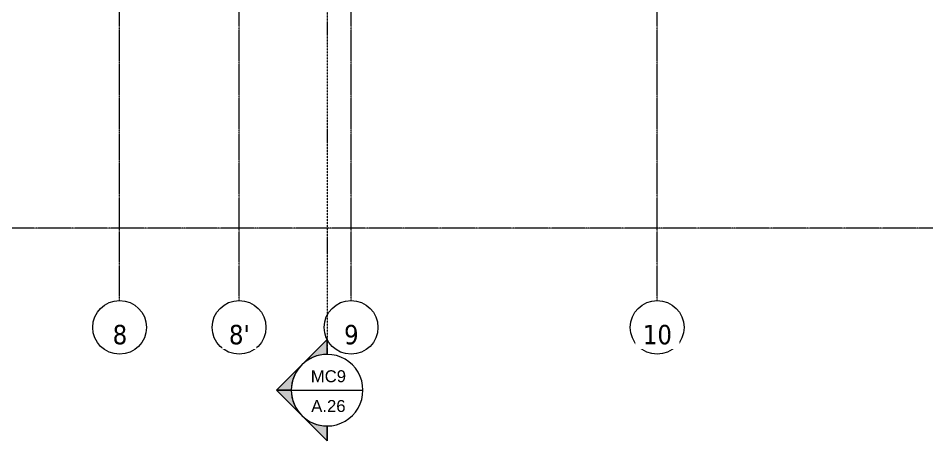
# Model space of a CAD drawing. Header units: millimetres. Extents: x 27447 to 251759, y -15958 to 82948.
# Drawn here: x 74634 to 98978, y 11534 to 22862 of the extents above; entities that cross this region are included whole.
import ezdxf

# ---------------------------------------------------------------- set-up
doc = ezdxf.new("R2010")
doc.units = ezdxf.units.MM
doc.linetypes.add('Dash Dot 3_16_', pattern=[7.9375, 4.7625, -1.5875, 0, -1.5875])
doc.linetypes.add('Grid Line', pattern=[22.225, 12.7, -3.175, 3.175, -3.175])
for name, color, linetype, lineweight in [('G-ANNO-SYMB', 111, 'Continuous', 9), ('G-ANNO-SYMB-1', 111, 'Dash Dot 3_16_', 18), ('S-GRID-1', 1, 'Grid Line', 9), ('S-GRID-IDEN', 1, 'Continuous', 9)]:
    doc.layers.add(name, color=color, linetype=linetype, lineweight=lineweight)
doc.styles.add('Arial_5', font='arial_0.ttf', dxfattribs={"height": 320})
doc.styles.add('Tahoma_B', font='tahomabd_0.ttf', dxfattribs={"height": 520})

# ---------------------------------------------------------------- blocks, each defined once
blk = doc.blocks.new('Grid - M_Grid Head - Circle-353313-TKCS_MB TUM MÁI')
at = {"layer": 'S-GRID-IDEN'}
blk.add_circle((0, 0), 4.5, dxfattribs=at)
blk = doc.blocks.new('Section - M_Section Head - Filled-352373-TKCS_MB TUM MÁI')
at = {"layer": 'G-ANNO-SYMB'}
h = blk.add_hatch(color=256, dxfattribs=at)
edge = h.paths.add_edge_path()
edge.add_line((-6, 8.49), (-6, 6))
edge.add_arc((-6, 0), 6, 90, 135)
edge.add_line((-10.24, 4.24), (-6, 8.49))
h = blk.add_hatch(color=256, dxfattribs=at)
edge = h.paths.add_edge_path()
edge.add_line((-6, 8.49), (-1.76, 4.24))
edge.add_arc((-6, 0), 6, 45, 90)
edge.add_line((-6, 6), (-6, 8.49))
h = blk.add_hatch(color=256, dxfattribs=at)
edge = h.paths.add_edge_path()
edge.add_line((-14.49, 0), (-10.24, 4.24))
edge.add_arc((-6, 0), 6, 135, 180)
edge.add_line((-12, 0), (-14.49, 0))
h = blk.add_hatch(color=256, dxfattribs=at)
edge = h.paths.add_edge_path()
edge.add_line((2.49, 0), (0, 0))
edge.add_arc((-6, 0), 6, 360, 405)
edge.add_line((-1.76, 4.24), (2.49, 0))
for p, q in [((-6, 8.49), (-14.49, 0)), ((-6, 8.49), (-10.24, 4.24)), ((-6, 8.49), (2.49, 0)), ((-6, 6), (-6, 8.49)), ((-6, 8.49), (-6, 6)), ((-1.76, 4.24), (-6, 8.49)), ((-10.24, 4.24), (-14.49, 0)), ((2.49, 0), (-1.76, 4.24)), ((-14.49, 0), (-12, 0)), ((0, 0), (2.49, 0)), ((-12, 0), (-14.49, 0)), ((0, 0), (2.49, 0))]:
    blk.add_line(p, q, dxfattribs=at)
for start, end in [(360, 180), (90, 135), (45, 90), (135, 180), (360, 45), (180, 360)]:
    blk.add_arc((-6, 0), 6, start, end, dxfattribs=at)

msp = doc.modelspace()

# ---------------------------------------------------------------- linework, layer by layer
at = {"layer": 'G-ANNO-SYMB'}
msp.add_line((81951.3, 12891.9), (83871.3, 12891.9), dxfattribs=at)
at = {"layer": 'G-ANNO-SYMB-1'}
msp.add_line((82911.3, 82567), (82911.3, 13851.9), dxfattribs=at)
at = {"layer": 'S-GRID-1'}
for p, q in [((77352.6, 19295.8), (77352.6, 76449.5)), ((80552.6, 19295.8), (80552.6, 76449.5)), ((83552.6, 19295.8), (83552.6, 76449.5)), ((91752.6, 19295.8), (91752.6, 76449.5)), ((77352.6, 15295.8), (77352.6, 19295.8)), ((80552.6, 15295.8), (80552.6, 19295.8)), ((83552.6, 15295.8), (83552.6, 19295.8)), ((91752.6, 15295.8), (91752.6, 19295.8)), ((128131.3, 17236.9), (34592.6, 17236.9))]:
    msp.add_line(p, q, dxfattribs=at)

# ---------------------------------------------------------------- block references
at = {"layer": 'S-GRID-IDEN', "xscale": 159.9999999999999, "yscale": 159.9999999999999, "zscale": 159.9999999999999}
for p in [(77352.6, 14575.8), (80552.6, 14575.8), (83552.6, 14575.8), (91752.6, 14575.8)]:
    msp.add_blockref('Grid - M_Grid Head - Circle-353313-TKCS_MB TUM MÁI', p, dxfattribs=at)

# ---------------------------------------------------------------- texts
at = {"layer": 'G-ANNO-SYMB', "char_height": 320, "attachment_point": 5, "line_spacing_factor": 0.936439, "style": 'Arial_5'}
for s, insert, width in [('\\pt2032,4064,6096,8128,10160,12192,14224,16256,18288,20320,22352,24384,26416,28448,30480,32512,34544,36576,38608,40640,42672,44704,46736,48768,50800,52832,54864,56896,58928,60960,62992,65024;MC9', (82945.3, 13263.1), 963.2), ('\\pt2032,4064,6096,8128,10160,12192,14224,16256,18288,20320,22352,24384,26416,28448,30480,32512,34544,36576,38608,40640,42672,44704,46736,48768,50800,52832,54864,56896,58928,60960,62992,65024;A.26', (82945.3, 12464.8), 952)]:
    msp.add_mtext(s, dxfattribs=dict(at, insert=insert, width=width))

# ---------------------------------------------------------------- next in the draw order: texts
at = {"layer": 'S-GRID-IDEN', "char_height": 520, "attachment_point": 5, "line_spacing_factor": 0.996129, "style": 'Tahoma_B', "bg_fill": 3, "box_fill_scale": 1.25, "bg_fill_color": 256, "bg_fill_true_color": 13158600, "bg_fill_transparency": 0}
for s, insert, width in [('\\pt2031.9988,4063.9976,6096.0016,8128.0004,10159.9992,12191.998,14224.002,16256.0008,18287.9996,20319.9984,22352.0024,24384.0012,26416,28447.9988,30479.9976,32512.0016,34544.0004,36575.9992,38607.998,40640.002,42672.0008,44703.9996,46735.9984,48768.0024,50800.0012,52832,54863.9988,56895.9976,58928.0016,60960.0004,62991.9992,65023.998;8', (77360.1, 14376.1), 465.6), ("\\pt2031.9988,4063.9976,6096.0016,8128.0004,10159.9992,12191.998,14224.002,16256.0008,18287.9996,20319.9984,22352.0024,24384.0012,26416,28447.9988,30479.9976,32512.0016,34544.0004,36575.9992,38607.998,40640.002,42672.0008,44703.9996,46735.9984,48768.0024,50800.0012,52832,54863.9988,56895.9976,58928.0016,60960.0004,62991.9992,65023.998;8'", (80560.1, 14376.1), 656), ('\\pt2031.9988,4063.9976,6096.0016,8128.0004,10159.9992,12191.998,14224.002,16256.0008,18287.9996,20319.9984,22352.0024,24384.0012,26416,28447.9988,30479.9976,32512.0016,34544.0004,36575.9992,38607.998,40640.002,42672.0008,44703.9996,46735.9984,48768.0024,50800.0012,52832,54863.9988,56895.9976,58928.0016,60960.0004,62991.9992,65023.998;9', (83560.1, 14376.1), 465.6), ('\\pt2031.9988,4063.9976,6096.0016,8128.0004,10159.9992,12191.998,14224.002,16256.0008,18287.9996,20319.9984,22352.0024,24384.0012,26416,28447.9988,30479.9976,32512.0016,34544.0004,36575.9992,38607.998,40640.002,42672.0008,44703.9996,46735.9984,48768.0024,50800.0012,52832,54863.9988,56895.9976,58928.0016,60960.0004,62991.9992,65023.998;10', (91759.3, 14376.1), 921.6)]:
    msp.add_mtext(s, dxfattribs=dict(at, insert=insert, width=width))

# ---------------------------------------------------------------- next in the draw order: block references
at = {"layer": 'G-ANNO-SYMB', "xscale": 159.9999999999999, "yscale": 159.9999999999999, "zscale": 159.9999999999999, "rotation": 89.99999999999947}
msp.add_blockref('Section - M_Section Head - Filled-352373-TKCS_MB TUM MÁI', (82911.3, 13851.9), dxfattribs=at)

doc.saveas('drawing.dxf')
